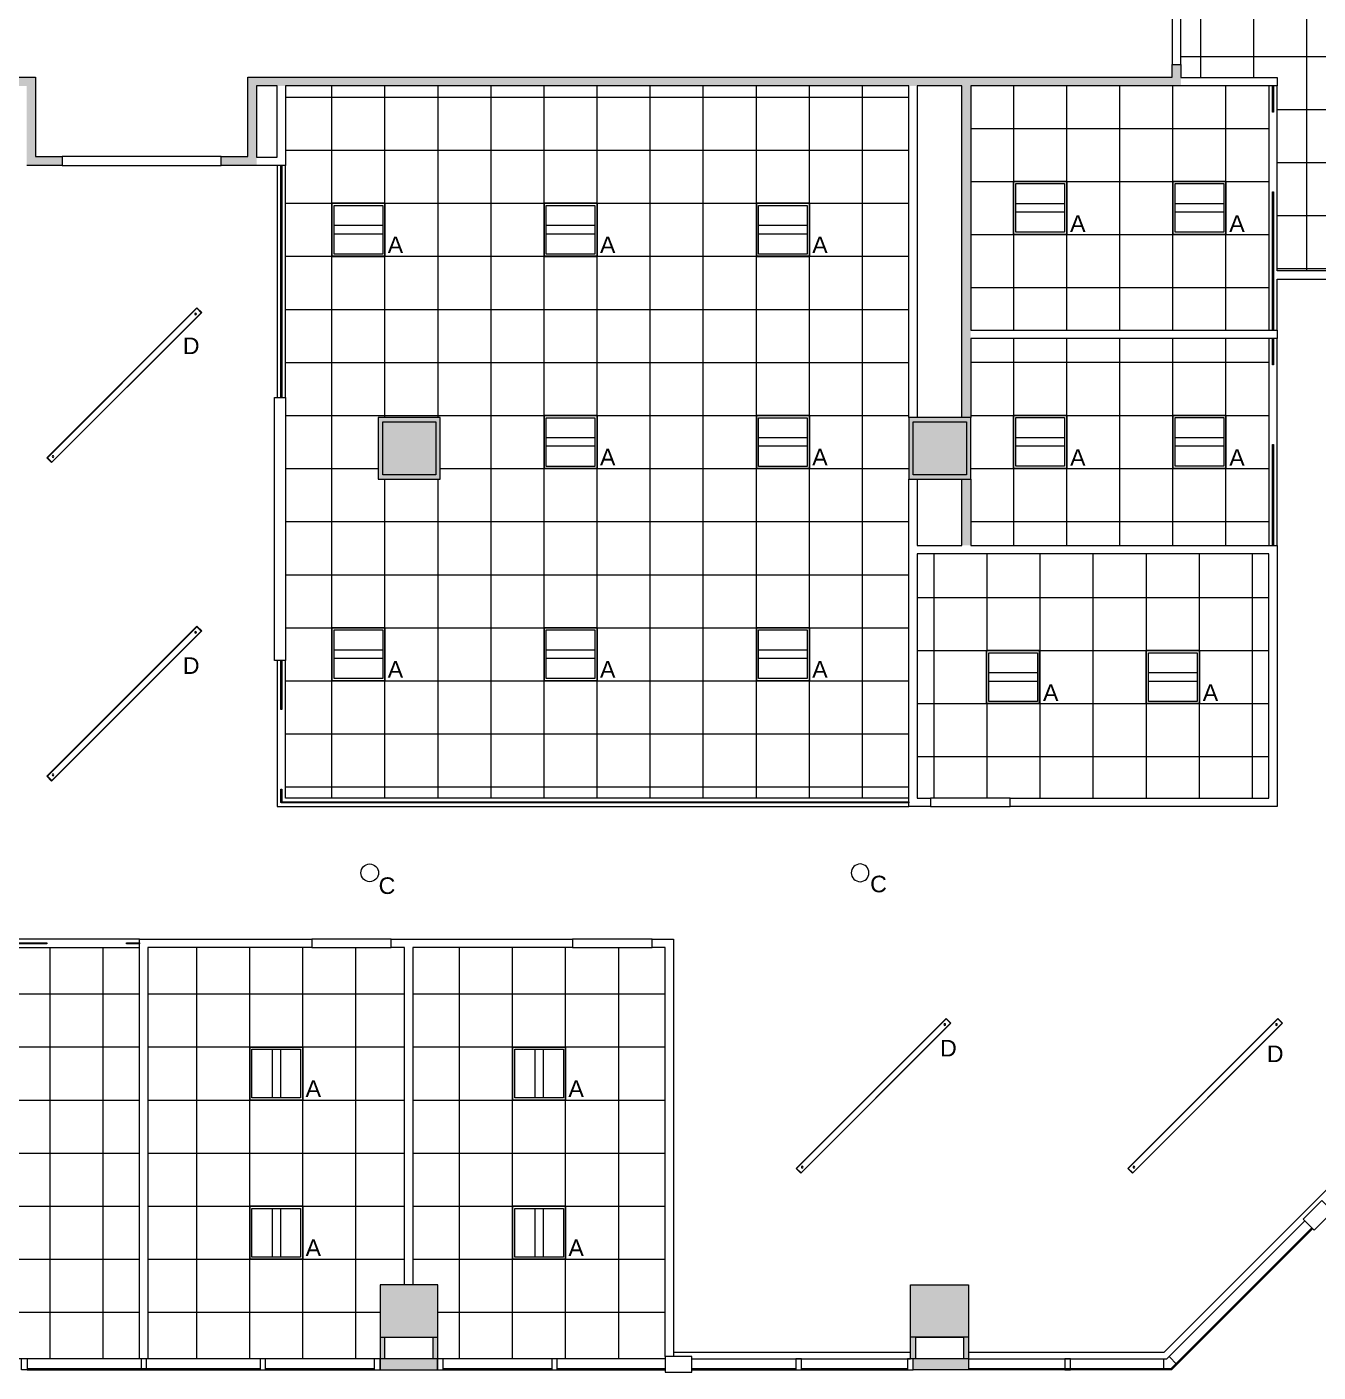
# Model space of a CAD drawing. Header units: inches. Extents: x -1101 to 2979, y -461 to 1753.
# Drawn here: x 191 to 775, y 110 to 719 of the extents above; entities that cross this region are included whole.
import ezdxf

# ---------------------------------------------------------------- set-up
doc = ezdxf.new("R2010")
doc.units = ezdxf.units.IN
doc.header["$MEASUREMENT"] = 0
for name, color, linetype, lineweight in [('820 1st St NE_04_Clean_dwg _2_', 8, 'Continuous', 9), ('A-CLNG', 13, 'Continuous', 9), ('A-CLNG-PATT', 13, 'Continuous', 9), ('A-GLAZ-CURT', 52, 'Continuous', 9), ('A-WALL', 113, 'Continuous', 13), ('A-WALL-PATT', 111, 'Continuous', 13), ('E-LITE-EQPM', 33, 'Continuous', 9), ('E-LITE-EQPM-IDEN', 33, 'Continuous', 9), ('I-WALL', 2, 'Continuous', 13), ('IRF-COLUMN', 250, 'Continuous', 9), ('IRF-COLUMN-HATCH', 250, 'Continuous', 9), ('IRF-WALL-FULL-HT', 250, 'Continuous', 9), ('IRF-WALL-FULL-HT-HATCH', 250, 'Continuous', 9), ('IRF-WINDOW', 250, 'Continuous', 9), ('S-COLS', 52, 'Continuous', 13)]:
    doc.layers.add(name, color=color, linetype=linetype, lineweight=lineweight)
doc.styles.add('Arial', font='arial.ttf', dxfattribs={"height": 7.5})

# ---------------------------------------------------------------- blocks, each defined once
blk = doc.blocks.new('820 1st St NE_04_Clean_dwg _2_-2559314-Reflected Ceiling Plan')
at = {"layer": 'IRF-COLUMN-HATCH'}
for points in [[(362.3, 126.07), (377.38, 126.07), (377.37, 149.72), (351.23, 149.72), (351.23, 126.07), (353.41, 126.07)], [(591.16, 126.07), (617.38, 126.07), (617.38, 149.72), (591.16, 149.72)]]:
    blk.add_hatch(color=256, dxfattribs=at).paths.add_polyline_path(points, flags=0)
at = {"layer": 'IRF-WALL-FULL-HT-HATCH'}
h = blk.add_hatch(color=256, dxfattribs=at)
h.paths.add_polyline_path([(378.41, 514.07), (378.41, 541.99), (350.41, 541.99), (350.41, 514.07), (376.41, 514.07)], flags=0)
h.paths.add_polyline_path([(352.41, 516.07), (352.41, 540.07), (376.41, 540.07), (376.41, 516.07)], flags=0)
h = blk.add_hatch(color=256, dxfattribs=at)
h.paths.add_polyline_path([(616.41, 514.07), (618.41, 514.07), (618.41, 542.07), (590.41, 542.07), (590.41, 514.07), (614.41, 514.07)], flags=0)
h.paths.add_polyline_path([(592.41, 516.07), (592.41, 540.07), (616.41, 540.07), (616.41, 516.07)], flags=0)
h = blk.add_hatch(color=256, dxfattribs=at)
h.paths.add_polyline_path([(377.23, 116.26), (377.38, 116.26), (377.38, 126.07), (375.13, 126.07), (375.13, 116.26)], flags=0)
h.paths.add_polyline_path([(353.41, 116.26), (353.41, 126.07), (351.23, 126.07), (351.23, 116.26)], flags=0)
h = blk.add_hatch(color=256, dxfattribs=at)
h.paths.add_polyline_path([(616.25, 111.26), (617.38, 111.26), (617.38, 126.07), (615.13, 126.07), (615.13, 116.26), (616.25, 116.26), (616.25, 113.76)], flags=0)
h.paths.add_polyline_path([(593.41, 116.26), (593.41, 126.07), (591.16, 126.07), (591.16, 116.26), (592.29, 116.26)], flags=0)
for points in [[(353.41, 111.26), (377.23, 111.26), (377.23, 116.26), (351.23, 116.26), (351.23, 111.26)], [(593.41, 111.26), (616.25, 111.26), (616.25, 116.26), (592.29, 116.26), (592.29, 111.26)]]:
    blk.add_hatch(color=256, dxfattribs=at).paths.add_polyline_path(points, flags=0)
at = {"layer": 'IRF-COLUMN'}
for p, q in [((351.23, 126.07), (377.38, 126.07)), ((593.41, 126.07), (615.13, 126.07))]:
    blk.add_line(p, q, dxfattribs=at)
at = {"layer": 'IRF-COLUMN', "flags": 128}
blk.add_lwpolyline([(591.16, 149.72), (617.38, 149.72), (617.38, 126.07), (591.16, 126.07)], close=True, dxfattribs=at)
at = {"layer": 'IRF-WALL-FULL-HT'}
for p, q in [((614.41, 542.07), (594.16, 542.07)), ((594.16, 514.07), (614.41, 514.07)), ((602.27, 149.72), (606.27, 149.72)), ((353.41, 116.26), (353.41, 126.07)), ((375.13, 126.07), (375.13, 116.26)), ((615.13, 126.07), (615.13, 116.26)), ((377.38, 116.26), (351.23, 116.26)), ((617.38, 116.26), (593.41, 116.26))]:
    blk.add_line(p, q, dxfattribs=at)
at = {"layer": 'IRF-WALL-FULL-HT', "flags": 128}
for points in [[(593.41, 126.07), (593.41, 116.26), (591.16, 116.26), (591.16, 126.07)], [(617.38, 126.07), (617.38, 111.26), (592.29, 111.26), (592.29, 116.26)], [(245.37, 116.26), (245.37, 111.76), (243.37, 111.76), (243.37, 116.26)], [(351.23, 116.26), (351.23, 111.26), (377.23, 111.26), (377.23, 116.26)]]:
    blk.add_lwpolyline(points, dxfattribs=at)
at = {"layer": 'IRF-WINDOW'}
for p, q in [((483.98, 119.26), (591.16, 119.26)), ((492.23, 117.26), (483.98, 117.26)), ((705.61, 116.26), (705.61, 111.26)), ((711.65, 113.76), (708.11, 117.29)), ((296.98, 111.76), (191.57, 111.76)), ((191.57, 111.26), (296.98, 111.26)), ((348.73, 111.76), (299.48, 111.76)), ((428.87, 111.76), (379.73, 111.76)), ((379.73, 111.26), (480.23, 111.26)), ((480.23, 111.76), (431.37, 111.76)), ((539.32, 111.76), (492.23, 111.76)), ((589.79, 111.76), (541.82, 111.76))]:
    blk.add_line(p, q, dxfattribs=at)
at = {"layer": 'IRF-WINDOW', "flags": 128}
for points in [[(617.38, 119.26), (705.83, 119.26), (838.24, 251.66)], [(617.38, 116.26), (707.08, 116.26), (769.47, 178.66)], [(772.66, 175.47), (708.94, 111.76), (617.38, 111.76)], [(773.01, 175.12), (709.15, 111.26), (617.38, 111.26)], [(191.57, 116.26), (191.57, 111.26), (189.07, 111.26), (189.07, 116.26)], [(296.98, 116.26), (296.98, 111.26), (299.48, 111.26), (299.48, 116.26)], [(299.48, 111.26), (348.73, 111.26), (348.73, 116.26)], [(348.73, 111.26), (351.23, 111.26), (351.23, 116.26)], [(377.38, 116.26), (377.23, 116.26), (377.23, 111.26), (379.73, 111.26), (379.73, 116.26)], [(428.87, 116.26), (428.87, 111.26), (431.37, 111.26), (431.37, 116.26)], [(480.23, 116.26), (480.23, 110.26), (492.23, 110.26), (492.23, 117.26)], [(492.23, 116.26), (588.64, 116.26), (591.14, 116.26)], [(592.29, 116.26), (589.79, 116.26), (589.79, 111.26), (592.29, 111.26)], [(492.23, 111.26), (588.64, 111.26), (591.14, 111.26)]]:
    blk.add_lwpolyline(points, dxfattribs=at)
for points in [[(773.72, 174.41), (782.2, 182.9), (777.25, 187.85), (768.77, 179.36)], [(541.82, 116.26), (539.32, 116.26), (539.32, 111.26), (541.82, 111.26)], [(663.48, 116.26), (660.98, 116.26), (660.98, 111.26), (663.48, 111.26)]]:
    blk.add_lwpolyline(points, close=True, dxfattribs=at)
blk = doc.blocks.new('System Panel - Glazed-2610356-Reflected Ceiling Plan')
at = {"layer": 'A-GLAZ-CURT', "color": 10, "lineweight": 20}
for p, q in [((-22.84, -0.25), (-22.84, 0.25)), ((-22.84, 0.25), (22.84, 0.25)), ((22.84, 0.25), (22.84, -0.25)), ((22.84, -0.25), (-22.84, -0.25))]:
    blk.add_line(p, q, dxfattribs=at)
blk = doc.blocks.new('System Panel - Glazed-2610326-Reflected Ceiling Plan')
at = {"layer": 'A-GLAZ-CURT', "color": 10, "lineweight": 20}
for p, q in [((-31.28, -0.25), (-31.28, 0.25)), ((-31.28, 0.25), (31.28, 0.25)), ((31.28, 0.25), (31.28, -0.25)), ((31.28, -0.25), (-31.28, -0.25))]:
    blk.add_line(p, q, dxfattribs=at)
blk = doc.blocks.new('System Panel - Glazed-2610328-Reflected Ceiling Plan')
at = {"layer": 'A-GLAZ-CURT', "color": 10, "lineweight": 20}
for p, q in [((-6, -0.25), (-6, 0.25)), ((-6, 0.25), (6, 0.25)), ((6, 0.25), (6, -0.25)), ((6, -0.25), (-6, -0.25))]:
    blk.add_line(p, q, dxfattribs=at)
blk = doc.blocks.new('System Panel - Glazed-2650927-Reflected Ceiling Plan')
at = {"layer": 'A-GLAZ-CURT', "color": 10, "lineweight": 20}
for p, q in [((-5.9375, -0.25), (-5.9375, 0.25)), ((-5.9375, 0.25), (5.9375, 0.25)), ((5.9375, 0.25), (5.9375, -0.25)), ((5.9375, -0.25), (-5.9375, -0.25))]:
    blk.add_line(p, q, dxfattribs=at)
blk = doc.blocks.new('Concrete-Square-Column - 24 x 24-2599265-Reflected Ceiling Plan')
at = {"layer": 'S-COLS', "lineweight": 9}
blk.add_hatch(color=55, dxfattribs=at).paths.add_polyline_path([(-0.95, -12), (12, -12), (12, 12), (-12, 12), (-12, -12)], flags=0)
at = {"layer": 'S-COLS', "color": 10, "lineweight": 20}
for p, q in [((-12, 12), (12, 12)), ((-12, -12), (-12, 12)), ((12, 12), (12, -12)), ((12, -12), (-12, -12))]:
    blk.add_line(p, q, dxfattribs=at)
blk = doc.blocks.new('System Panel - Glazed-2610266-Reflected Ceiling Plan')
at = {"layer": 'A-GLAZ-CURT', "color": 10, "lineweight": 20}
for p, q in [((-3, -0.25), (-3, 0.25)), ((-3, 0.25), (3, 0.25)), ((3, 0.25), (3, -0.25)), ((3, -0.25), (-3, -0.25))]:
    blk.add_line(p, q, dxfattribs=at)
blk = doc.blocks.new('System Panel - Glazed-2654554-Reflected Ceiling Plan')
at = {"layer": 'A-GLAZ-CURT', "color": 10, "lineweight": 20}
for p, q in [((-151.49, -0.25), (-151.49, 0.25)), ((-151.49, 0.25), (151.49, 0.25)), ((151.49, 0.25), (151.49, -0.25)), ((151.49, -0.25), (-151.49, -0.25))]:
    blk.add_line(p, q, dxfattribs=at)
blk = doc.blocks.new('Linear - Suspended - New - 8_ Accenture D-2672256-Reflected Ceiling Plan')
at = {"layer": 'E-LITE-EQPM', "lineweight": 20}
for p, q in [((-48, -1.5), (-48, 1.5)), ((-48, 1.5), (48, 1.5)), ((-47.8, 1.41), (-47.8, -1.43)), ((47.8, 1.41), (-47.8, 1.41)), ((47.8, -1.43), (47.8, 1.41)), ((48, 1.5), (48, -1.5)), ((48, -1.5), (-48, -1.5)), ((-47.8, -1.43), (47.8, -1.43))]:
    blk.add_line(p, q, dxfattribs=at)
for centre, radius in [((-45.6, 0), 0.379), ((45.6, 0), 0.378)]:
    blk.add_circle(centre, radius, dxfattribs=at)
blk = doc.blocks.new('System Panel - Glazed-2795129-Reflected Ceiling Plan')
at = {"layer": 'A-GLAZ-CURT', "color": 10, "lineweight": 20}
for p, q in [((-11.09, -0.25), (-11.09, 0.25)), ((-11.09, 0.25), (11.09, 0.25)), ((11.09, 0.25), (11.09, -0.25)), ((11.09, -0.25), (-11.09, -0.25))]:
    blk.add_line(p, q, dxfattribs=at)
blk = doc.blocks.new('System Panel - Glazed-2722083-Reflected Ceiling Plan')
at = {"layer": 'A-GLAZ-CURT', "color": 10, "lineweight": 20}
for p, q in [((-141.9375, -0.25), (-141.9375, 0.25)), ((-141.9375, 0.25), (141.9375, 0.25)), ((141.9375, 0.25), (141.9375, -0.25)), ((141.9375, -0.25), (-141.9375, -0.25))]:
    blk.add_line(p, q, dxfattribs=at)
blk = doc.blocks.new('System Panel - Glazed-2692563-Reflected Ceiling Plan')
at = {"layer": 'A-GLAZ-CURT', "color": 10, "lineweight": 20}
for p, q in [((-3, -0.25), (-3, 0.25)), ((-3, 0.25), (3, 0.25)), ((3, 0.25), (3, -0.25)), ((3, -0.25), (-3, -0.25))]:
    blk.add_line(p, q, dxfattribs=at)
blk = doc.blocks.new('Rectangular Ceiling Light - Recessed - New 2_x2_ - BASKET Accenture G-2672686-Reflected Ceiling Plan')
at = {"layer": 'E-LITE-EQPM', "lineweight": 20}
for p, q in [((-12.74, -14.34), (-12.74, 9.66)), ((-12.74, 9.66), (11.26, 9.66)), ((-11.74, -13.34), (-11.74, 8.66)), ((-11.74, 8.66), (10.26, 8.66)), ((10.26, 8.66), (10.26, -13.34)), ((11.26, 9.66), (11.26, -14.34)), ((10.26, -0.42), (-11.74, -0.42)), ((10.26, -4.26), (-11.74, -4.26)), ((11.26, -14.34), (-12.74, -14.34)), ((10.26, -13.34), (-11.74, -13.34))]:
    blk.add_line(p, q, dxfattribs=at)
blk = doc.blocks.new('System Panel - Glazed-2795262-Reflected Ceiling Plan')
at = {"layer": 'A-GLAZ-CURT', "color": 10, "lineweight": 20}
for p, q in [((-52.46, -0.25), (-52.46, 0.25)), ((-52.46, 0.25), (52.46, 0.25)), ((52.46, 0.25), (52.46, -0.25)), ((52.46, -0.25), (-52.46, -0.25))]:
    blk.add_line(p, q, dxfattribs=at)
blk = doc.blocks.new('Pendant - Suspended - New 8_ Accenture C-2671592-Reflected Ceiling Plan')
at = {"layer": 'E-LITE-EQPM', "lineweight": 20}
blk.add_circle((0, 0), 4, dxfattribs=at)
blk = doc.blocks.new('Pendant - Suspended - New 8_ Accenture C-V2-Reflected Ceiling Plan')
at = {"layer": 'E-LITE-EQPM', "lineweight": 20}
blk.add_circle((0, 0), 4, dxfattribs=at)

msp = doc.modelspace()

# ---------------------------------------------------------------- hatches: boundary and pattern name
at = {"layer": 'A-CLNG-PATT', "lineweight": 13}
h = msp.add_hatch(dxfattribs=at)
h.set_pattern_fill('FP_23', color=256, style=0, pattern_type=2)
h.set_pattern_definition([(0, (194.412, 489.34), (0, -24), []), (270, (194.412, 489.34), (-24, -1e-15), [])])
h.paths.add_polyline_path([(818.41, 608.37), (867.54, 608.37), (867.54, 754.07), (830.41, 754.07), (830.41, 1022.07), (867.54, 1022.07), (867.54, 1156.87), (840.54, 1156.87), (840.54, 1160.62), (1006.54, 1160.62), (1006.54, 1234.07), (830.41, 1234.07), (830.41, 1256.62), (713.41, 1256.62), (713.41, 1196.24), (782.41, 1196.24), (782.41, 756.07), (713.41, 756.07), (713.41, 695.74), (756.91, 695.74), (756.91, 608.37), (804.88, 608.37)], flags=0)
h.paths.add_polyline_path([(818.41, 633.34), (794.41, 633.34), (794.41, 657.34), (818.41, 657.34)], flags=0)
h.paths.add_polyline_path([(818.41, 729.34), (794.41, 729.34), (794.41, 753.34), (818.41, 753.34), (818.41, 742.07)], flags=0)
h.paths.add_polyline_path([(867.29, 782.07), (867.54, 782.07), (867.54, 886.19), (834.16, 886.19), (834.16, 782.07), (858.41, 782.07)], flags=0)
h.paths.add_polyline_path([(804.88, 849.34), (794.41, 849.34), (794.41, 873.34), (818.41, 873.34), (818.41, 849.34)], flags=0)
h.paths.add_polyline_path([(834.16, 889.94), (867.54, 889.94), (867.54, 994.07), (834.16, 994.07), (834.16, 906)], flags=0)
h.paths.add_polyline_path([(804.23, 969.34), (794.41, 969.34), (794.41, 993.34), (818.41, 993.34), (818.41, 969.34), (804.88, 969.34)], flags=0)
h.paths.add_polyline_path([(818.41, 1089.34), (794.41, 1089.34), (794.41, 1113.34), (818.41, 1113.34)], flags=0)
h.paths.add_polyline_path([(938.41, 1185.34), (914.41, 1185.34), (914.41, 1209.34), (938.41, 1209.34), (938.41, 1186.85)], flags=0)
h.paths.add_polyline_path([(804.88, 1209.34), (794.41, 1209.34), (794.41, 1233.34), (818.41, 1233.34), (818.41, 1209.34), (805.69, 1209.34)], flags=0)
h.paths.add_polyline_path([(941.17, 1237.82), (1006.54, 1237.82), (1006.54, 1261.82), (858.41, 1261.82), (858.41, 1237.82), (896.47, 1237.82)], flags=0)
h = msp.add_hatch(dxfattribs=at)
h.set_pattern_fill('FP_15', color=256, style=0, pattern_type=2)
h.set_pattern_definition([(90, (473.412, 542.904), (24, -1e-15), []), (0, (473.412, 542.904), (0, -24), [])])
h.paths.add_polyline_path([(308.41, 369.82), (590.41, 369.82), (590.41, 691.99), (308.41, 691.99), (308.41, 402.91)], flags=0)
h.paths.add_polyline_path([(329.41, 422.9), (329.41, 446.9), (353.41, 446.9), (353.41, 422.9), (350.41, 422.9)], flags=0)
h.paths.add_polyline_path([(521.41, 422.9), (521.41, 446.9), (545.41, 446.9), (545.41, 422.9), (532.31, 422.9)], flags=0)
h.paths.add_polyline_path([(425.41, 422.9), (425.41, 446.9), (449.41, 446.9), (449.41, 422.9)], flags=0)
h.paths.add_polyline_path([(376.41, 514.07), (350.41, 514.07), (350.41, 541.99), (378.41, 541.99), (378.41, 514.07)], flags=0)
h.paths.add_polyline_path([(425.41, 518.9), (425.41, 542.9), (449.41, 542.9), (449.41, 518.9)], flags=0)
h.paths.add_polyline_path([(521.41, 518.9), (521.41, 542.9), (545.41, 542.9), (545.41, 518.9), (532.31, 518.9)], flags=0)
h.paths.add_polyline_path([(350.41, 614.9), (329.41, 614.9), (329.41, 638.9), (353.41, 638.9), (353.41, 614.9)], flags=0)
h.paths.add_polyline_path([(425.41, 614.9), (425.41, 638.9), (449.41, 638.9), (449.41, 614.9)], flags=0)
h.paths.add_polyline_path([(521.41, 614.9), (521.41, 638.9), (545.41, 638.9), (545.41, 614.9), (532.31, 614.9)], flags=0)
h = msp.add_hatch(dxfattribs=at)
h.set_pattern_fill('FP_12', color=256, style=0, pattern_type=2)
h.set_pattern_definition([(180, (685.787, 624.775), (3e-15, 24), []), (90, (685.787, 624.775), (24, -1e-15), [])])
h.paths.add_polyline_path([(657.9, 581.56), (753.16, 581.56), (753.16, 691.99), (618.41, 691.99), (618.41, 581.56)], flags=0)
h.paths.add_polyline_path([(661.79, 624.78), (637.79, 624.78), (637.79, 648.78), (661.79, 648.78)], flags=0)
h.paths.add_polyline_path([(733.79, 624.78), (709.79, 624.78), (709.79, 648.78), (733.79, 648.78)], flags=0)
h = msp.add_hatch(dxfattribs=at)
h.set_pattern_fill('FP_13', color=256, style=0, pattern_type=2)
h.set_pattern_definition([(180, (685.787, 518.966), (3e-15, 24), []), (90, (685.787, 518.966), (24, -1e-15), [])])
h.paths.add_polyline_path([(618.41, 484.12), (753.16, 484.12), (753.16, 577.81), (618.41, 577.81), (618.41, 496.59)], flags=0)
h.paths.add_polyline_path([(709.79, 518.97), (709.79, 542.97), (733.79, 542.97), (733.79, 518.97)], flags=0)
h.paths.add_polyline_path([(637.79, 518.97), (637.79, 542.97), (661.79, 542.97), (661.79, 518.97)], flags=0)
h = msp.add_hatch(dxfattribs=at)
h.set_pattern_fill('FP_14', color=256, style=0, pattern_type=2)
h.set_pattern_definition([(180, (697.787, 388.595), (3e-15, 24), []), (90, (697.787, 388.595), (24, -1e-15), [])])
h.paths.add_polyline_path([(668.6, 369.82), (753.16, 369.82), (753.16, 480.37), (594.16, 480.37), (594.16, 369.82), (636.16, 369.82)], flags=0)
h.paths.add_polyline_path([(649.54, 412.59), (625.54, 412.59), (625.54, 436.59), (649.54, 436.59), (649.54, 422.9)], flags=0)
h.paths.add_polyline_path([(697.79, 412.59), (697.79, 436.59), (721.79, 436.59), (721.79, 412.59)], flags=0)
h = msp.add_hatch(dxfattribs=at)
h.set_pattern_fill('FP_21', color=256, style=0, pattern_type=2)
h.set_pattern_definition([(0, (57.997, 209.287), (0, -24), []), (270, (57.997, 209.287), (-24, -1e-15), [])])
h.paths.add_polyline_path([(-102.5, 116.26), (111.16, 116.26), (111.16, 149.72), (137.38, 149.72), (137.38, 116.26), (242.49, 116.26), (242.49, 302.32), (-102.5, 302.32), (-102.5, 126.07)], flags=0)
h.paths.add_polyline_path([(82, 161.29), (58, 161.29), (58, 185.29), (82, 185.29)], flags=0)
h.paths.add_polyline_path([(-38, 161.29), (-38, 185.29), (-14, 185.29), (-14, 161.29)], flags=0)
h.paths.add_polyline_path([(154, 161.29), (154, 185.29), (178, 185.29), (178, 161.29)], flags=0)
h.paths.add_polyline_path([(-14, 233.29), (-38, 233.29), (-38, 257.29), (-14, 257.29)], flags=0)
h.paths.add_polyline_path([(82, 233.29), (58, 233.29), (58, 257.29), (82, 257.29), (82, 250.55)], flags=0)
h.paths.add_polyline_path([(154, 233.29), (154, 257.29), (178, 257.29), (178, 233.29)], flags=0)
h = msp.add_hatch(dxfattribs=at)
h.set_pattern_fill('FP_19', color=256, style=0, pattern_type=2)
h.set_pattern_definition([(90, (292.27, 209.287), (24, -1e-15), []), (0, (292.27, 209.287), (0, -24), [])])
h.paths.add_polyline_path([(351.16, 116.26), (351.23, 116.26), (351.23, 149.72), (362.3, 149.72), (362.3, 302.32), (246.24, 302.32), (246.24, 116.26), (292.27, 116.26)], flags=0)
h.paths.add_polyline_path([(316.27, 161.29), (292.27, 161.29), (292.27, 185.29), (316.27, 185.29)], flags=0)
h.paths.add_polyline_path([(308.41, 233.29), (292.27, 233.29), (292.27, 257.29), (316.27, 257.29), (316.27, 233.29)], flags=0)
h = msp.add_hatch(dxfattribs=at)
h.set_pattern_fill('FP_20', color=256, style=0, pattern_type=2)
h.set_pattern_definition([(90, (435.138, 209.287), (24, -1e-15), []), (0, (435.138, 209.287), (0, -24), [])])
h.paths.add_polyline_path([(435.14, 116.26), (480.23, 116.26), (480.23, 302.32), (366.05, 302.32), (366.05, 149.72), (377.38, 149.72), (377.38, 116.26), (396.03, 116.26)], flags=0)
h.paths.add_polyline_path([(411.14, 161.29), (411.14, 185.29), (435.14, 185.29), (435.14, 161.29)], flags=0)
h.paths.add_polyline_path([(435.14, 233.29), (411.14, 233.29), (411.14, 257.29), (435.14, 257.29)], flags=0)
at = {"layer": 'A-WALL-PATT'}
h = msp.add_hatch(color=8, dxfattribs=at)
h.paths.add_polyline_path([(709.41, 695.99), (713.41, 695.99), (713.41, 701.74), (709.41, 701.74)], flags=0)
h.paths.add_polyline_path([(709.41, 737.74), (713.41, 737.74), (713.41, 755.49), (709.41, 755.49), (709.41, 748.29)], flags=0)
for points in [[(33.41, 691.99), (195.41, 691.99), (195.41, 695.99), (33.41, 695.99)], [(295.41, 659.99), (295.41, 695.99), (291.41, 695.99), (291.41, 659.99)], [(606.41, 691.99), (713.41, 691.99), (713.41, 695.99), (295.41, 695.99), (295.41, 691.99), (594.16, 691.99)], [(195.41, 655.99), (195.41, 691.99), (191.41, 691.99), (191.41, 655.99)], [(618.41, 542.07), (618.41, 691.99), (614.41, 691.99), (614.41, 542.07), (616.41, 542.07)], [(618.41, 484.12), (618.41, 514.07), (614.41, 514.07), (614.41, 484.12)]]:
    msp.add_hatch(color=8, dxfattribs=at).paths.add_polyline_path(points, flags=0)
h = msp.add_hatch(color=8, dxfattribs=at)
h.paths.add_polyline_path([(279.41, 655.99), (295.41, 655.99), (295.41, 659.99), (279.41, 659.99)], flags=0)
h.paths.add_polyline_path([(207.41, 655.99), (207.41, 659.99), (195.41, 659.99), (195.41, 655.99), (195.91, 655.99)], flags=0)

# ---------------------------------------------------------------- linework, layer by layer
at = {"layer": 'A-CLNG', "lineweight": 13}
for p, q in [((661.79, 648.78), (637.79, 648.78)), ((637.79, 648.78), (637.79, 624.78)), ((661.79, 624.78), (661.79, 648.78)), ((733.79, 648.78), (709.79, 648.78)), ((709.79, 648.78), (709.79, 624.78)), ((733.79, 624.78), (733.79, 648.78)), ((353.41, 638.9), (329.41, 638.9)), ((329.41, 638.9), (329.41, 614.9)), ((353.41, 614.9), (353.41, 638.9)), ((449.41, 638.9), (425.41, 638.9)), ((425.41, 638.9), (425.41, 614.9)), ((449.41, 614.9), (449.41, 638.9)), ((545.41, 638.9), (521.41, 638.9)), ((521.41, 638.9), (521.41, 614.9)), ((545.41, 614.9), (545.41, 638.9)), ((637.79, 624.78), (661.79, 624.78)), ((709.79, 624.78), (733.79, 624.78)), ((329.41, 614.9), (353.41, 614.9)), ((425.41, 614.9), (449.41, 614.9)), ((521.41, 614.9), (545.41, 614.9)), ((378.41, 541.99), (350.41, 541.99)), ((350.41, 541.99), (350.41, 514.07)), ((378.41, 514.07), (378.41, 541.99)), ((449.41, 542.9), (425.41, 542.9)), ((425.41, 542.9), (425.41, 518.9)), ((449.41, 518.9), (449.41, 542.9)), ((545.41, 542.9), (521.41, 542.9)), ((521.41, 542.9), (521.41, 518.9)), ((545.41, 518.9), (545.41, 542.9)), ((590.41, 542.07), (590.41, 514.07)), ((618.41, 514.07), (618.41, 542.07)), ((661.79, 542.97), (637.79, 542.97)), ((637.79, 542.97), (637.79, 518.97)), ((661.79, 518.97), (661.79, 542.97)), ((733.79, 542.97), (709.79, 542.97)), ((709.79, 542.97), (709.79, 518.97)), ((733.79, 518.97), (733.79, 542.97)), ((425.41, 518.9), (449.41, 518.9)), ((521.41, 518.9), (545.41, 518.9)), ((637.79, 518.97), (661.79, 518.97)), ((709.79, 518.97), (733.79, 518.97)), ((350.41, 514.07), (378.41, 514.07)), ((353.41, 446.9), (329.41, 446.9)), ((329.41, 446.9), (329.41, 422.9)), ((353.41, 422.9), (353.41, 446.9)), ((449.41, 446.9), (425.41, 446.9)), ((425.41, 446.9), (425.41, 422.9)), ((449.41, 422.9), (449.41, 446.9)), ((545.41, 446.9), (521.41, 446.9)), ((521.41, 446.9), (521.41, 422.9)), ((545.41, 422.9), (545.41, 446.9)), ((649.54, 436.59), (625.54, 436.59)), ((625.54, 436.59), (625.54, 412.59)), ((649.54, 412.59), (649.54, 436.59)), ((721.79, 436.59), (697.79, 436.59)), ((697.79, 436.59), (697.79, 412.59)), ((721.79, 412.59), (721.79, 436.59)), ((329.41, 422.9), (353.41, 422.9)), ((425.41, 422.9), (449.41, 422.9)), ((521.41, 422.9), (545.41, 422.9)), ((625.54, 412.59), (649.54, 412.59)), ((697.79, 412.59), (721.79, 412.59)), ((292.27, 257.29), (292.27, 233.29)), ((316.27, 257.29), (292.27, 257.29)), ((316.27, 233.29), (316.27, 257.29)), ((411.14, 257.29), (411.14, 233.29)), ((435.14, 257.29), (411.14, 257.29)), ((435.14, 233.29), (435.14, 257.29)), ((292.27, 233.29), (316.27, 233.29)), ((411.14, 233.29), (435.14, 233.29)), ((292.27, 185.29), (292.27, 161.29)), ((316.27, 185.29), (292.27, 185.29)), ((316.27, 161.29), (316.27, 185.29)), ((411.14, 185.29), (411.14, 161.29)), ((435.14, 185.29), (411.14, 185.29)), ((435.14, 161.29), (435.14, 185.29)), ((292.27, 161.29), (316.27, 161.29)), ((411.14, 161.29), (435.14, 161.29)), ((362.3, 149.72), (351.23, 149.72)), ((351.23, 149.72), (351.23, 116.26)), ((377.38, 149.72), (366.05, 149.72)), ((377.38, 116.26), (377.38, 149.72)), ((242.49, 116.26), (137.38, 116.26)), ((351.23, 116.26), (246.24, 116.26)), ((480.23, 116.26), (377.38, 116.26)), ((480.23, 117.26), (480.23, 116.26))]:
    msp.add_line(p, q, dxfattribs=at)
at = {"layer": 'A-WALL'}
for p, q in [((709.41, 737.74), (709.41, 701.74)), ((713.41, 701.74), (713.41, 737.74)), ((279.41, 659.99), (207.41, 659.99)), ((207.41, 655.99), (279.41, 655.99))]:
    msp.add_line(p, q, dxfattribs=at)
at = {"layer": 'A-WALL', "color": 10, "lineweight": 20}
for p, q in [((709.41, 695.99), (709.41, 701.74)), ((709.41, 701.74), (713.41, 701.74)), ((713.41, 701.74), (713.41, 695.74)), ((33.41, 695.99), (195.41, 695.99)), ((195.41, 695.99), (195.41, 659.99)), ((291.41, 659.99), (291.41, 695.99)), ((291.41, 695.99), (709.41, 695.99)), ((295.41, 691.99), (295.41, 659.74)), ((304.66, 691.99), (295.41, 691.99)), ((590.41, 691.99), (308.41, 691.99)), ((614.41, 691.99), (594.16, 691.99)), ((614.41, 542.07), (614.41, 691.99)), ((713.41, 691.99), (618.41, 691.99)), ((618.41, 691.99), (618.41, 581.56)), ((195.41, 659.99), (207.41, 659.99)), ((207.41, 659.99), (207.41, 655.99)), ((279.41, 655.99), (279.41, 659.99)), ((279.41, 659.99), (291.41, 659.99)), ((207.41, 655.99), (191.41, 655.99)), ((295.41, 655.99), (279.41, 655.99)), ((618.41, 577.81), (618.41, 542.07)), ((618.41, 542.07), (614.41, 542.07)), ((614.41, 484.12), (614.41, 514.07)), ((614.41, 514.07), (618.41, 514.07)), ((618.41, 514.07), (618.41, 484.12))]:
    msp.add_line(p, q, dxfattribs=at)
at = {"layer": 'I-WALL', "color": 10, "lineweight": 20}
for p, q in [((713.41, 695.74), (756.91, 695.74)), ((756.91, 695.74), (756.91, 691.99)), ((304.66, 659.74), (304.66, 691.99)), ((308.41, 691.99), (308.41, 655.99)), ((590.41, 542.07), (590.41, 691.99)), ((594.16, 691.99), (594.16, 542.07)), ((756.91, 691.99), (713.41, 691.99)), ((295.41, 659.74), (304.66, 659.74)), ((308.41, 655.99), (295.41, 655.99)), ((618.41, 581.56), (756.91, 581.56)), ((756.91, 581.56), (756.91, 577.81)), ((756.91, 577.81), (618.41, 577.81)), ((303.54, 432.12), (303.54, 551.07)), ((303.54, 551.07), (308.41, 551.07)), ((308.41, 551.07), (308.41, 432.12)), ((594.16, 542.07), (590.41, 542.07)), ((590.41, 366.07), (590.41, 514.07)), ((590.41, 514.07), (594.16, 514.07)), ((594.16, 514.07), (594.16, 484.12)), ((594.16, 484.12), (614.41, 484.12)), ((618.41, 484.12), (756.91, 484.12)), ((756.91, 484.12), (756.91, 366.07)), ((753.16, 480.37), (594.16, 480.37)), ((594.16, 480.37), (594.16, 369.82)), ((753.16, 369.82), (753.16, 480.37)), ((308.41, 432.12), (303.54, 432.12)), ((600.16, 366.07), (590.41, 366.07)), ((594.16, 369.82), (600.16, 369.82)), ((600.16, 369.82), (600.16, 366.07)), ((636.16, 366.07), (636.16, 369.82)), ((636.16, 369.82), (753.16, 369.82)), ((756.91, 366.07), (636.16, 366.07)), ((242.49, 116.26), (242.49, 306.07)), ((242.49, 306.07), (320.3, 306.07)), ((320.3, 306.07), (320.3, 302.32)), ((356.3, 302.32), (356.3, 306.07)), ((356.3, 306.07), (438.23, 306.07)), ((438.23, 306.07), (438.23, 302.32)), ((474.23, 302.32), (474.23, 306.07)), ((474.23, 306.07), (483.98, 306.07)), ((483.98, 306.07), (483.98, 117.26)), ((246.24, 302.32), (246.24, 116.26)), ((320.3, 302.32), (246.24, 302.32)), ((362.3, 302.32), (356.3, 302.32)), ((362.3, 149.72), (362.3, 302.32)), ((366.05, 302.32), (366.05, 149.72)), ((438.23, 302.32), (366.05, 302.32)), ((480.23, 302.32), (474.23, 302.32)), ((480.23, 117.26), (480.23, 302.32)), ((366.05, 149.72), (362.3, 149.72)), ((246.24, 116.26), (242.49, 116.26)), ((483.98, 117.26), (480.23, 117.26))]:
    msp.add_line(p, q, dxfattribs=at)
at = {"layer": 'I-WALL'}
for p, q in [((753.16, 691.99), (753.16, 581.56)), ((756.91, 608.37), (756.91, 691.99)), ((304.66, 655.99), (304.66, 551.07)), ((308.41, 551.07), (308.41, 655.99)), ((829.41, 608.37), (756.91, 608.37)), ((756.91, 581.56), (756.91, 604.62)), ((756.91, 604.62), (829.41, 604.62)), ((753.16, 577.81), (753.16, 484.12)), ((756.91, 484.12), (756.91, 577.81)), ((304.66, 432.12), (304.66, 366.07)), ((308.41, 369.82), (308.41, 432.12)), ((304.66, 366.07), (590.41, 366.07)), ((590.41, 369.82), (308.41, 369.82)), ((636.16, 369.82), (600.16, 369.82)), ((600.16, 366.07), (636.16, 366.07)), ((242.49, 306.07), (-102.5, 306.07)), ((356.3, 306.07), (320.3, 306.07)), ((474.23, 306.07), (438.23, 306.07)), ((-102.5, 302.32), (242.49, 302.32)), ((320.3, 302.32), (356.3, 302.32)), ((438.23, 302.32), (474.23, 302.32))]:
    msp.add_line(p, q, dxfattribs=at)

# ---------------------------------------------------------------- block references
at = {"layer": '820 1st St NE_04_Clean_dwg _2_', "color": 250}
msp.add_blockref('820 1st St NE_04_Clean_dwg _2_-2559314-Reflected Ceiling Plan', (0, 0), dxfattribs=at)
at = {"layer": 'A-GLAZ-CURT'}
for name, p, rotation in [('System Panel - Glazed-2650927-Reflected Ceiling Plan', (755.04, 686.05), 89.99999999999991), ('System Panel - Glazed-2795262-Reflected Ceiling Plan', (306.54, 603.53), 89.99999999999991), ('System Panel - Glazed-2610326-Reflected Ceiling Plan', (755.04, 612.84), 89.99999999999991), ('System Panel - Glazed-2610328-Reflected Ceiling Plan', (755.04, 571.81), 89.99999999999991), ('System Panel - Glazed-2610356-Reflected Ceiling Plan', (755.04, 506.97), 89.99999999999991), ('System Panel - Glazed-2795129-Reflected Ceiling Plan', (306.54, 421.03), 269.9999999999999), ('System Panel - Glazed-2692563-Reflected Ceiling Plan', (306.54, 370.94), 269.9999999999999), ('System Panel - Glazed-2722083-Reflected Ceiling Plan', (448.47, 367.94), 180), ('System Panel - Glazed-2654554-Reflected Ceiling Plan', (49, 304.19), 180), ('System Panel - Glazed-2610266-Reflected Ceiling Plan', (239.49, 304.19), 180)]:
    msp.add_blockref(name, p, dxfattribs=dict(at, rotation=rotation))
at = {"layer": 'E-LITE-EQPM', "lineweight": 20}
for name, p in [('Rectangular Ceiling Light - Recessed - New 2_x2_ - BASKET Accenture G-2672686-Reflected Ceiling Plan', (650.52, 639.12)), ('Rectangular Ceiling Light - Recessed - New 2_x2_ - BASKET Accenture G-2672686-Reflected Ceiling Plan', (722.52, 639.12)), ('Rectangular Ceiling Light - Recessed - New 2_x2_ - BASKET Accenture G-2672686-Reflected Ceiling Plan', (342.15, 629.25)), ('Rectangular Ceiling Light - Recessed - New 2_x2_ - BASKET Accenture G-2672686-Reflected Ceiling Plan', (438.15, 629.25)), ('Rectangular Ceiling Light - Recessed - New 2_x2_ - BASKET Accenture G-2672686-Reflected Ceiling Plan', (534.15, 629.25)), ('Rectangular Ceiling Light - Recessed - New 2_x2_ - BASKET Accenture G-2672686-Reflected Ceiling Plan', (438.15, 533.25)), ('Rectangular Ceiling Light - Recessed - New 2_x2_ - BASKET Accenture G-2672686-Reflected Ceiling Plan', (534.15, 533.25)), ('Rectangular Ceiling Light - Recessed - New 2_x2_ - BASKET Accenture G-2672686-Reflected Ceiling Plan', (650.52, 533.31)), ('Rectangular Ceiling Light - Recessed - New 2_x2_ - BASKET Accenture G-2672686-Reflected Ceiling Plan', (722.52, 533.31)), ('Rectangular Ceiling Light - Recessed - New 2_x2_ - BASKET Accenture G-2672686-Reflected Ceiling Plan', (342.15, 437.25)), ('Rectangular Ceiling Light - Recessed - New 2_x2_ - BASKET Accenture G-2672686-Reflected Ceiling Plan', (438.15, 437.25)), ('Rectangular Ceiling Light - Recessed - New 2_x2_ - BASKET Accenture G-2672686-Reflected Ceiling Plan', (534.15, 437.25)), ('Rectangular Ceiling Light - Recessed - New 2_x2_ - BASKET Accenture G-2672686-Reflected Ceiling Plan', (638.27, 426.94)), ('Rectangular Ceiling Light - Recessed - New 2_x2_ - BASKET Accenture G-2672686-Reflected Ceiling Plan', (710.52, 426.94)), ('Pendant - Suspended - New 8_ Accenture C-V2-Reflected Ceiling Plan', (346.54, 336.07))]:
    msp.add_blockref(name, p, dxfattribs=at)
at = {"layer": 'E-LITE-EQPM', "lineweight": 20, "extrusion": (0, 0, -1)}
for name, p, rotation in [('Linear - Suspended - New - 8_ Accenture D-2672256-Reflected Ceiling Plan', (-235.54, 556.6), 314.9999999999998), ('Linear - Suspended - New - 8_ Accenture D-2672256-Reflected Ceiling Plan', (-235.54, 412.6), 314.9999999999998), ('Pendant - Suspended - New 8_ Accenture C-2671592-Reflected Ceiling Plan', (-568.35, 336.07), 180), ('Linear - Suspended - New - 8_ Accenture D-2672256-Reflected Ceiling Plan', (-574.41, 235.22), 314.9999999999998), ('Linear - Suspended - New - 8_ Accenture D-2672256-Reflected Ceiling Plan', (-724.41, 235.22), 314.9999999999998)]:
    msp.add_blockref(name, p, dxfattribs=dict(at, rotation=rotation))
at = {"layer": 'E-LITE-EQPM', "lineweight": 20}
for p, rotation in [((301.93, 246.02), 90.00000000000007), ((420.8, 246.02), 90.00000000000007), ((301.93, 174.02), 90.00000000000018), ((420.8, 174.02), 90.00000000000018)]:
    msp.add_blockref('Rectangular Ceiling Light - Recessed - New 2_x2_ - BASKET Accenture G-2672686-Reflected Ceiling Plan', p, dxfattribs=dict(at, rotation=rotation))
at = {"layer": 'S-COLS', "lineweight": 9}
for p in [(364.41, 528.07), (604.41, 528.07)]:
    msp.add_blockref('Concrete-Square-Column - 24 x 24-2599265-Reflected Ceiling Plan', p, dxfattribs=at)

# ---------------------------------------------------------------- texts
at = {"layer": 'E-LITE-EQPM-IDEN', "char_height": 7.5, "attachment_point": 1, "style": 'Arial'}
for s, insert, width in [('A', (663.31, 633.48), 8.787), ('A', (735.31, 633.48), 8.787), ('A', (354.68, 623.86), 8.787), ('A', (450.68, 623.86), 8.787), ('A', (546.68, 623.86), 8.787), ('D', (262, 578.18), 9.393), ('A', (450.68, 527.86), 8.787), ('A', (546.68, 527.86), 8.787), ('A', (663.31, 527.67), 8.787), ('A', (735.31, 527.67), 8.787), ('D', (262, 433.55), 9.393), ('A', (354.68, 431.86), 8.787), ('A', (450.68, 431.86), 8.787), ('A', (546.68, 431.86), 8.787), ('A', (651.06, 421.3), 8.787), ('A', (723.31, 421.3), 8.787), ('C', (572.88, 334.77), 9.393), ('C', (350.56, 334.02), 9.393), ('D', (604.51, 260.51), 9.393), ('D', (752.28, 257.96), 9.393), ('A', (317.54, 242.24), 8.787), ('A', (436.41, 242.24), 8.787), ('A', (317.54, 170.24), 8.787), ('A', (436.41, 170.24), 8.787)]:
    msp.add_mtext(s, dxfattribs=dict(at, insert=insert, width=width))

doc.saveas('drawing.dxf')
